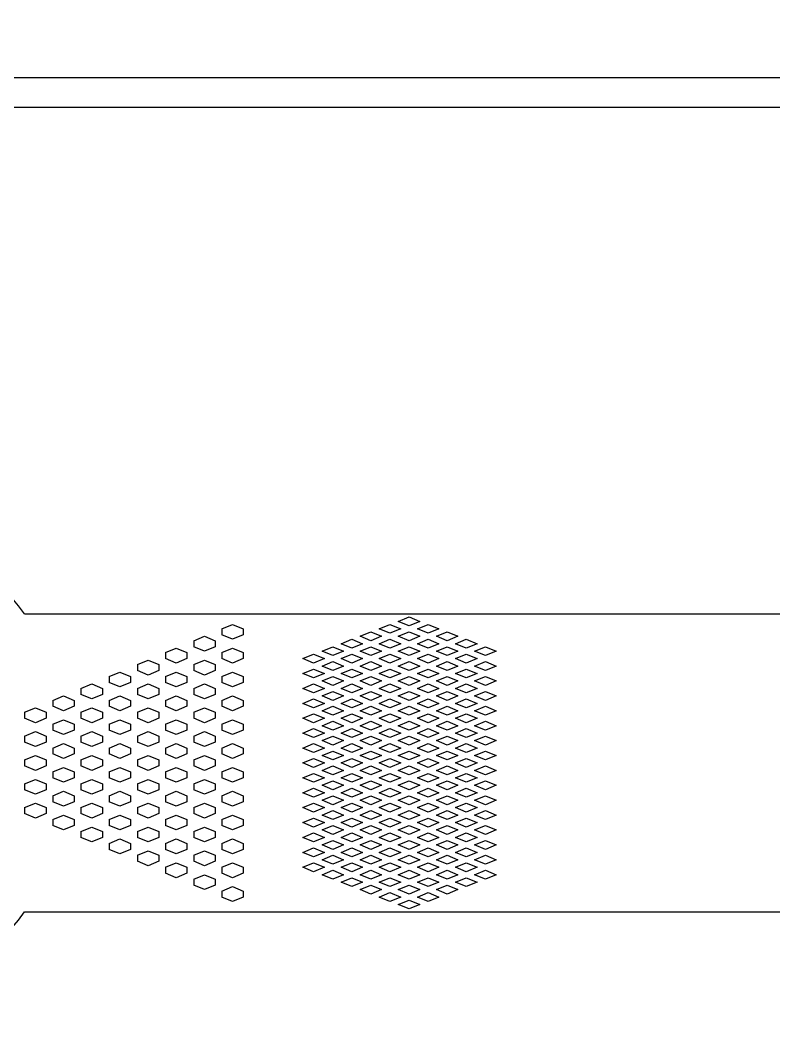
# Model space of a CAD drawing. Header units: inches. Extents: x -271009 to 5700, y -37000 to 38138.
# Drawn here: x -133147 to -130582, y 22660 to 26127 of the extents above; entities that cross this region are included whole.
import ezdxf

# ---------------------------------------------------------------- set-up
doc = ezdxf.new("R2010")
doc.units = ezdxf.units.IN
doc.header["$MEASUREMENT"] = 0

msp = doc.modelspace()

# ---------------------------------------------------------------- linework, layer by layer
for p, q in [((-136215.8, 25933.3), (-113784.2, 25933.3)), ((-133132.8, 24106.2), (-130176.5, 24106.2)), ((-132461.4, 24055.5), (-132424.8, 24070.7)), ((-132424.8, 24070.7), (-132388.3, 24055.5)), ((-131925.5, 24055.5), (-131888.9, 24070.7)), ((-131888.9, 24070.7), (-131852.4, 24055.5)), ((-131860.5, 24080.9), (-131824, 24096.1)), ((-131824, 24065.6), (-131860.5, 24080.9)), ((-131824, 24096.1), (-131787.4, 24080.9)), ((-131787.4, 24080.9), (-131824, 24065.6)), ((-131795.5, 24055.5), (-131759, 24070.7)), ((-131759, 24070.7), (-131722.5, 24055.5)), ((-132461.4, 24055.5), (-132461.4, 24035.2)), ((-132424.8, 24020), (-132461.4, 24035.2)), ((-132388.3, 24035.2), (-132424.8, 24020)), ((-132388.3, 24055.5), (-132388.3, 24035.2)), ((-131990.4, 24030.1), (-131953.9, 24045.3)), ((-131953.9, 24045.3), (-131917.3, 24030.1)), ((-131888.9, 24040.3), (-131925.5, 24055.5)), ((-131852.4, 24055.5), (-131888.9, 24040.3)), ((-131860.5, 24030.1), (-131824, 24045.3)), ((-131824, 24045.3), (-131787.4, 24030.1)), ((-131759, 24040.3), (-131795.5, 24055.5)), ((-131722.5, 24055.5), (-131759, 24040.3)), ((-131730.6, 24030.1), (-131694, 24045.3)), ((-131694, 24045.3), (-131657.5, 24030.1)), ((-132557.3, 24014.9), (-132520.8, 24030.1)), ((-132557.3, 24014.9), (-132557.3, 23994.6)), ((-132520.8, 24030.1), (-132484.2, 24014.9)), ((-132484.2, 24014.9), (-132484.2, 23994.6)), ((-132055.4, 24004.7), (-132018.8, 24020)), ((-132018.8, 23989.5), (-132055.4, 24004.7)), ((-132018.8, 24020), (-131982.3, 24004.7)), ((-131982.3, 24004.7), (-132018.8, 23989.5)), ((-131953.9, 24014.9), (-131990.4, 24030.1)), ((-131917.3, 24030.1), (-131953.9, 24014.9)), ((-131925.5, 24004.7), (-131888.9, 24020)), ((-131888.9, 23989.5), (-131925.5, 24004.7)), ((-131888.9, 24020), (-131852.4, 24004.7)), ((-131852.4, 24004.7), (-131888.9, 23989.5)), ((-131824, 24014.9), (-131860.5, 24030.1)), ((-131787.4, 24030.1), (-131824, 24014.9)), ((-131795.5, 24004.7), (-131759, 24020)), ((-131759, 23989.5), (-131795.5, 24004.7)), ((-131759, 24020), (-131722.5, 24004.7)), ((-131722.5, 24004.7), (-131759, 23989.5)), ((-131694, 24014.9), (-131730.6, 24030.1)), ((-131657.5, 24030.1), (-131694, 24014.9)), ((-131665.6, 24004.7), (-131629.1, 24020)), ((-131629.1, 23989.5), (-131665.6, 24004.7)), ((-131629.1, 24020), (-131592.5, 24004.7)), ((-131592.5, 24004.7), (-131629.1, 23989.5)), ((-132653.2, 23974.3), (-132616.7, 23989.5)), ((-132653.2, 23974.3), (-132653.2, 23954)), ((-132616.7, 23989.5), (-132580.1, 23974.3)), ((-132580.1, 23974.3), (-132580.1, 23954)), ((-132520.8, 23979.4), (-132557.3, 23994.6)), ((-132484.2, 23994.6), (-132520.8, 23979.4)), ((-132461.4, 23974.3), (-132424.8, 23989.5)), ((-132461.4, 23974.3), (-132461.4, 23954)), ((-132424.8, 23989.5), (-132388.3, 23974.3)), ((-132388.3, 23974.3), (-132388.3, 23954)), ((-132185.3, 23954), (-132148.8, 23969.2)), ((-132148.8, 23969.2), (-132112.2, 23954)), ((-132120.3, 23979.4), (-132083.8, 23994.6)), ((-132083.8, 23964.1), (-132120.3, 23979.4)), ((-132083.8, 23994.6), (-132047.3, 23979.4)), ((-132047.3, 23979.4), (-132083.8, 23964.1)), ((-132055.4, 23954), (-132018.8, 23969.2)), ((-132018.8, 23969.2), (-131982.3, 23954)), ((-131990.4, 23979.4), (-131953.9, 23994.6)), ((-131953.9, 23964.1), (-131990.4, 23979.4)), ((-131953.9, 23994.6), (-131917.3, 23979.4)), ((-131917.3, 23979.4), (-131953.9, 23964.1)), ((-131925.5, 23954), (-131888.9, 23969.2)), ((-131888.9, 23969.2), (-131852.4, 23954)), ((-131860.5, 23979.4), (-131824, 23994.6)), ((-131824, 23964.1), (-131860.5, 23979.4)), ((-131824, 23994.6), (-131787.4, 23979.4)), ((-131787.4, 23979.4), (-131824, 23964.1)), ((-131795.5, 23954), (-131759, 23969.2)), ((-131759, 23969.2), (-131722.5, 23954)), ((-131730.6, 23979.4), (-131694, 23994.6)), ((-131694, 23964.1), (-131730.6, 23979.4)), ((-131694, 23994.6), (-131657.5, 23979.4)), ((-131657.5, 23979.4), (-131694, 23964.1)), ((-131665.6, 23954), (-131629.1, 23969.2)), ((-131629.1, 23969.2), (-131592.5, 23954)), ((-131600.7, 23979.4), (-131564.1, 23994.6)), ((-131564.1, 23964.1), (-131600.7, 23979.4)), ((-131564.1, 23994.6), (-131527.6, 23979.4)), ((-131527.6, 23979.4), (-131564.1, 23964.1)), ((-132749.1, 23933.7), (-132712.6, 23948.9)), ((-132749.1, 23933.7), (-132749.1, 23913.4)), ((-132712.6, 23948.9), (-132676.1, 23933.7)), ((-132676.1, 23933.7), (-132676.1, 23913.4)), ((-132616.7, 23938.8), (-132653.2, 23954)), ((-132580.1, 23954), (-132616.7, 23938.8)), ((-132557.3, 23933.7), (-132520.8, 23948.9)), ((-132557.3, 23933.7), (-132557.3, 23913.4)), ((-132520.8, 23948.9), (-132484.2, 23933.7)), ((-132484.2, 23933.7), (-132484.2, 23913.4)), ((-132424.8, 23938.8), (-132461.4, 23954)), ((-132388.3, 23954), (-132424.8, 23938.8)), ((-132148.8, 23938.8), (-132185.3, 23954)), ((-132112.2, 23954), (-132148.8, 23938.8)), ((-132120.3, 23928.6), (-132083.8, 23943.8)), ((-132083.8, 23913.4), (-132120.3, 23928.6)), ((-132083.8, 23943.8), (-132047.3, 23928.6)), ((-132047.3, 23928.6), (-132083.8, 23913.4)), ((-132018.8, 23938.8), (-132055.4, 23954)), ((-131982.3, 23954), (-132018.8, 23938.8)), ((-131990.4, 23928.6), (-131953.9, 23943.8)), ((-131953.9, 23913.4), (-131990.4, 23928.6)), ((-131953.9, 23943.8), (-131917.3, 23928.6)), ((-131917.3, 23928.6), (-131953.9, 23913.4)), ((-131888.9, 23938.8), (-131925.5, 23954)), ((-131852.4, 23954), (-131888.9, 23938.8)), ((-131860.5, 23928.6), (-131824, 23943.8)), ((-131824, 23913.4), (-131860.5, 23928.6)), ((-131824, 23943.8), (-131787.4, 23928.6)), ((-131787.4, 23928.6), (-131824, 23913.4)), ((-131759, 23938.8), (-131795.5, 23954)), ((-131722.5, 23954), (-131759, 23938.8)), ((-131730.6, 23928.6), (-131694, 23943.8)), ((-131694, 23913.4), (-131730.6, 23928.6)), ((-131694, 23943.8), (-131657.5, 23928.6)), ((-131657.5, 23928.6), (-131694, 23913.4)), ((-131629.1, 23938.8), (-131665.6, 23954)), ((-131592.5, 23954), (-131629.1, 23938.8)), ((-131600.7, 23928.6), (-131564.1, 23943.8)), ((-131564.1, 23913.4), (-131600.7, 23928.6)), ((-131564.1, 23943.8), (-131527.6, 23928.6)), ((-131527.6, 23928.6), (-131564.1, 23913.4)), ((-132845.1, 23893.1), (-132808.5, 23908.3)), ((-132845.1, 23893.1), (-132845.1, 23872.8)), ((-132808.5, 23908.3), (-132772, 23893.1)), ((-132772, 23893.1), (-132772, 23872.8)), ((-132712.6, 23898.2), (-132749.1, 23913.4)), ((-132676.1, 23913.4), (-132712.6, 23898.2)), ((-132653.2, 23893.1), (-132616.7, 23908.3)), ((-132653.2, 23893.1), (-132653.2, 23872.8)), ((-132616.7, 23908.3), (-132580.1, 23893.1)), ((-132580.1, 23893.1), (-132580.1, 23872.8)), ((-132520.8, 23898.2), (-132557.3, 23913.4)), ((-132484.2, 23913.4), (-132520.8, 23898.2)), ((-132461.4, 23893.1), (-132424.8, 23908.3)), ((-132461.4, 23893.1), (-132461.4, 23872.8)), ((-132424.8, 23908.3), (-132388.3, 23893.1)), ((-132388.3, 23893.1), (-132388.3, 23872.8)), ((-132185.3, 23903.2), (-132148.8, 23918.5)), ((-132148.8, 23888), (-132185.3, 23903.2)), ((-132148.8, 23918.5), (-132112.2, 23903.2)), ((-132112.2, 23903.2), (-132148.8, 23888)), ((-132120.3, 23877.9), (-132083.8, 23893.1)), ((-132083.8, 23893.1), (-132047.3, 23877.9)), ((-132055.4, 23903.2), (-132018.8, 23918.5)), ((-132018.8, 23888), (-132055.4, 23903.2)), ((-132018.8, 23918.5), (-131982.3, 23903.2)), ((-131982.3, 23903.2), (-132018.8, 23888)), ((-131990.4, 23877.9), (-131953.9, 23893.1)), ((-131953.9, 23893.1), (-131917.3, 23877.9)), ((-131925.5, 23903.2), (-131888.9, 23918.5)), ((-131888.9, 23888), (-131925.5, 23903.2)), ((-131888.9, 23918.5), (-131852.4, 23903.2)), ((-131852.4, 23903.2), (-131888.9, 23888)), ((-131860.5, 23877.9), (-131824, 23893.1)), ((-131824, 23893.1), (-131787.4, 23877.9)), ((-131795.5, 23903.2), (-131759, 23918.5)), ((-131759, 23888), (-131795.5, 23903.2)), ((-131759, 23918.5), (-131722.5, 23903.2)), ((-131722.5, 23903.2), (-131759, 23888)), ((-131730.6, 23877.9), (-131694, 23893.1)), ((-131694, 23893.1), (-131657.5, 23877.9)), ((-131665.6, 23903.2), (-131629.1, 23918.5)), ((-131629.1, 23888), (-131665.6, 23903.2)), ((-131629.1, 23918.5), (-131592.5, 23903.2)), ((-131592.5, 23903.2), (-131629.1, 23888)), ((-131600.7, 23877.9), (-131564.1, 23893.1)), ((-131564.1, 23893.1), (-131527.6, 23877.9)), ((-132941, 23852.5), (-132904.4, 23867.7)), ((-132904.4, 23867.7), (-132867.9, 23852.5)), ((-132808.5, 23857.6), (-132845.1, 23872.8)), ((-132772, 23872.8), (-132808.5, 23857.6)), ((-132749.1, 23852.5), (-132712.6, 23867.7)), ((-132712.6, 23867.7), (-132676.1, 23852.5)), ((-132616.7, 23857.6), (-132653.2, 23872.8)), ((-132580.1, 23872.8), (-132616.7, 23857.6)), ((-132557.3, 23852.5), (-132520.8, 23867.7)), ((-132520.8, 23867.7), (-132484.2, 23852.5)), ((-132424.8, 23857.6), (-132461.4, 23872.8)), ((-132388.3, 23872.8), (-132424.8, 23857.6)), ((-132185.3, 23852.5), (-132148.8, 23867.7)), ((-132148.8, 23867.7), (-132112.2, 23852.5)), ((-132083.8, 23862.6), (-132120.3, 23877.9)), ((-132047.3, 23877.9), (-132083.8, 23862.6)), ((-132055.4, 23852.5), (-132018.8, 23867.7)), ((-132018.8, 23867.7), (-131982.3, 23852.5)), ((-131953.9, 23862.6), (-131990.4, 23877.9)), ((-131917.3, 23877.9), (-131953.9, 23862.6)), ((-131925.5, 23852.5), (-131888.9, 23867.7)), ((-131888.9, 23867.7), (-131852.4, 23852.5)), ((-131824, 23862.6), (-131860.5, 23877.9)), ((-131787.4, 23877.9), (-131824, 23862.6)), ((-131795.5, 23852.5), (-131759, 23867.7)), ((-131759, 23867.7), (-131722.5, 23852.5)), ((-131694, 23862.6), (-131730.6, 23877.9)), ((-131657.5, 23877.9), (-131694, 23862.6)), ((-131665.6, 23852.5), (-131629.1, 23867.7)), ((-131629.1, 23867.7), (-131592.5, 23852.5)), ((-131564.1, 23862.6), (-131600.7, 23877.9)), ((-131527.6, 23877.9), (-131564.1, 23862.6)), ((-133036.9, 23811.9), (-133000.3, 23827.1)), ((-133000.3, 23827.1), (-132963.8, 23811.9)), ((-132941, 23852.5), (-132941, 23832.2)), ((-132904.4, 23817), (-132941, 23832.2)), ((-132867.9, 23832.2), (-132904.4, 23817)), ((-132867.9, 23852.5), (-132867.9, 23832.2)), ((-132845.1, 23811.9), (-132808.5, 23827.1)), ((-132808.5, 23827.1), (-132772, 23811.9)), ((-132749.1, 23852.5), (-132749.1, 23832.2)), ((-132712.6, 23817), (-132749.1, 23832.2)), ((-132676.1, 23832.2), (-132712.6, 23817)), ((-132676.1, 23852.5), (-132676.1, 23832.2)), ((-132653.2, 23811.9), (-132616.7, 23827.1)), ((-132616.7, 23827.1), (-132580.1, 23811.9)), ((-132557.3, 23852.5), (-132557.3, 23832.2)), ((-132520.8, 23817), (-132557.3, 23832.2)), ((-132484.2, 23832.2), (-132520.8, 23817)), ((-132484.2, 23852.5), (-132484.2, 23832.2)), ((-132461.4, 23811.9), (-132424.8, 23827.1)), ((-132424.8, 23827.1), (-132388.3, 23811.9)), ((-132148.8, 23837.3), (-132185.3, 23852.5)), ((-132112.2, 23852.5), (-132148.8, 23837.3)), ((-132120.3, 23827.1), (-132083.8, 23842.3)), ((-132083.8, 23811.9), (-132120.3, 23827.1)), ((-132083.8, 23842.3), (-132047.3, 23827.1)), ((-132047.3, 23827.1), (-132083.8, 23811.9)), ((-132018.8, 23837.3), (-132055.4, 23852.5)), ((-131982.3, 23852.5), (-132018.8, 23837.3)), ((-131990.4, 23827.1), (-131953.9, 23842.3)), ((-131953.9, 23811.9), (-131990.4, 23827.1)), ((-131953.9, 23842.3), (-131917.3, 23827.1)), ((-131917.3, 23827.1), (-131953.9, 23811.9)), ((-131888.9, 23837.3), (-131925.5, 23852.5)), ((-131852.4, 23852.5), (-131888.9, 23837.3)), ((-131860.5, 23827.1), (-131824, 23842.3)), ((-131824, 23811.9), (-131860.5, 23827.1)), ((-131824, 23842.3), (-131787.4, 23827.1)), ((-131787.4, 23827.1), (-131824, 23811.9)), ((-131759, 23837.3), (-131795.5, 23852.5)), ((-131722.5, 23852.5), (-131759, 23837.3)), ((-131730.6, 23827.1), (-131694, 23842.3)), ((-131694, 23811.9), (-131730.6, 23827.1)), ((-131694, 23842.3), (-131657.5, 23827.1)), ((-131657.5, 23827.1), (-131694, 23811.9)), ((-131629.1, 23837.3), (-131665.6, 23852.5)), ((-131592.5, 23852.5), (-131629.1, 23837.3)), ((-131600.7, 23827.1), (-131564.1, 23842.3)), ((-131564.1, 23811.9), (-131600.7, 23827.1)), ((-131564.1, 23842.3), (-131527.6, 23827.1)), ((-131527.6, 23827.1), (-131564.1, 23811.9)), ((-133036.9, 23811.9), (-133036.9, 23791.6)), ((-133000.3, 23776.4), (-133036.9, 23791.6)), ((-132963.8, 23791.6), (-133000.3, 23776.4)), ((-132963.8, 23811.9), (-132963.8, 23791.6)), ((-132845.1, 23811.9), (-132845.1, 23791.6)), ((-132808.5, 23776.4), (-132845.1, 23791.6)), ((-132772, 23791.6), (-132808.5, 23776.4)), ((-132772, 23811.9), (-132772, 23791.6)), ((-132653.2, 23811.9), (-132653.2, 23791.6)), ((-132616.7, 23776.4), (-132653.2, 23791.6)), ((-132580.1, 23791.6), (-132616.7, 23776.4)), ((-132580.1, 23811.9), (-132580.1, 23791.6)), ((-132461.4, 23811.9), (-132461.4, 23791.6)), ((-132424.8, 23776.4), (-132461.4, 23791.6)), ((-132388.3, 23791.6), (-132424.8, 23776.4)), ((-132388.3, 23811.9), (-132388.3, 23791.6)), ((-132185.3, 23801.7), (-132148.8, 23817)), ((-132148.8, 23786.5), (-132185.3, 23801.7)), ((-132148.8, 23817), (-132112.2, 23801.7)), ((-132112.2, 23801.7), (-132148.8, 23786.5)), ((-132120.3, 23776.4), (-132083.8, 23791.6)), ((-132083.8, 23791.6), (-132047.3, 23776.4)), ((-132055.4, 23801.7), (-132018.8, 23817)), ((-132018.8, 23786.5), (-132055.4, 23801.7)), ((-132018.8, 23817), (-131982.3, 23801.7)), ((-131982.3, 23801.7), (-132018.8, 23786.5)), ((-131990.4, 23776.4), (-131953.9, 23791.6)), ((-131953.9, 23791.6), (-131917.3, 23776.4)), ((-131925.5, 23801.7), (-131888.9, 23817)), ((-131888.9, 23786.5), (-131925.5, 23801.7)), ((-131888.9, 23817), (-131852.4, 23801.7)), ((-131852.4, 23801.7), (-131888.9, 23786.5)), ((-131860.5, 23776.4), (-131824, 23791.6)), ((-131824, 23791.6), (-131787.4, 23776.4)), ((-131795.5, 23801.7), (-131759, 23817)), ((-131759, 23786.5), (-131795.5, 23801.7)), ((-131759, 23817), (-131722.5, 23801.7)), ((-131722.5, 23801.7), (-131759, 23786.5)), ((-131730.6, 23776.4), (-131694, 23791.6)), ((-131694, 23791.6), (-131657.5, 23776.4)), ((-131665.6, 23801.7), (-131629.1, 23817)), ((-131629.1, 23786.5), (-131665.6, 23801.7)), ((-131629.1, 23817), (-131592.5, 23801.7)), ((-131592.5, 23801.7), (-131629.1, 23786.5)), ((-131600.7, 23776.4), (-131564.1, 23791.6)), ((-131564.1, 23791.6), (-131527.6, 23776.4)), ((-133132.8, 23771.3), (-133096.3, 23786.5)), ((-133132.8, 23771.3), (-133132.8, 23751)), ((-133096.3, 23786.5), (-133059.7, 23771.3)), ((-133059.7, 23771.3), (-133059.7, 23751)), ((-132941, 23771.3), (-132904.4, 23786.5)), ((-132941, 23771.3), (-132941, 23751)), ((-132904.4, 23786.5), (-132867.9, 23771.3)), ((-132867.9, 23771.3), (-132867.9, 23751)), ((-132749.1, 23771.3), (-132712.6, 23786.5)), ((-132749.1, 23771.3), (-132749.1, 23751)), ((-132712.6, 23786.5), (-132676.1, 23771.3)), ((-132676.1, 23771.3), (-132676.1, 23751)), ((-132557.3, 23771.3), (-132520.8, 23786.5)), ((-132557.3, 23771.3), (-132557.3, 23751)), ((-132520.8, 23786.5), (-132484.2, 23771.3)), ((-132484.2, 23771.3), (-132484.2, 23751)), ((-132185.3, 23751), (-132148.8, 23766.2)), ((-132148.8, 23766.2), (-132112.2, 23751)), ((-132083.8, 23761.1), (-132120.3, 23776.4)), ((-132047.3, 23776.4), (-132083.8, 23761.1)), ((-132055.4, 23751), (-132018.8, 23766.2)), ((-132018.8, 23766.2), (-131982.3, 23751)), ((-131953.9, 23761.1), (-131990.4, 23776.4)), ((-131917.3, 23776.4), (-131953.9, 23761.1)), ((-131925.5, 23751), (-131888.9, 23766.2)), ((-131888.9, 23766.2), (-131852.4, 23751)), ((-131824, 23761.1), (-131860.5, 23776.4)), ((-131787.4, 23776.4), (-131824, 23761.1)), ((-131795.5, 23751), (-131759, 23766.2)), ((-131759, 23766.2), (-131722.5, 23751)), ((-131694, 23761.1), (-131730.6, 23776.4)), ((-131657.5, 23776.4), (-131694, 23761.1)), ((-131665.6, 23751), (-131629.1, 23766.2)), ((-131629.1, 23766.2), (-131592.5, 23751)), ((-131564.1, 23761.1), (-131600.7, 23776.4)), ((-131527.6, 23776.4), (-131564.1, 23761.1)), ((-133096.3, 23735.8), (-133132.8, 23751)), ((-133059.7, 23751), (-133096.3, 23735.8)), ((-133036.9, 23730.7), (-133000.3, 23745.9)), ((-133036.9, 23730.7), (-133036.9, 23710.4)), ((-133000.3, 23745.9), (-132963.8, 23730.7)), ((-132963.8, 23730.7), (-132963.8, 23710.4)), ((-132904.4, 23735.8), (-132941, 23751)), ((-132867.9, 23751), (-132904.4, 23735.8)), ((-132845.1, 23730.7), (-132808.5, 23745.9)), ((-132845.1, 23730.7), (-132845.1, 23710.4)), ((-132808.5, 23745.9), (-132772, 23730.7)), ((-132772, 23730.7), (-132772, 23710.4)), ((-132712.6, 23735.8), (-132749.1, 23751)), ((-132676.1, 23751), (-132712.6, 23735.8)), ((-132653.2, 23730.7), (-132616.7, 23745.9)), ((-132653.2, 23730.7), (-132653.2, 23710.4)), ((-132616.7, 23745.9), (-132580.1, 23730.7)), ((-132580.1, 23730.7), (-132580.1, 23710.4)), ((-132520.8, 23735.8), (-132557.3, 23751)), ((-132484.2, 23751), (-132520.8, 23735.8)), ((-132461.4, 23730.7), (-132424.8, 23745.9)), ((-132461.4, 23730.7), (-132461.4, 23710.4)), ((-132424.8, 23745.9), (-132388.3, 23730.7)), ((-132388.3, 23730.7), (-132388.3, 23710.4)), ((-132148.8, 23735.8), (-132185.3, 23751)), ((-132112.2, 23751), (-132148.8, 23735.8)), ((-132120.3, 23725.6), (-132083.8, 23740.8)), ((-132083.8, 23710.4), (-132120.3, 23725.6)), ((-132083.8, 23740.8), (-132047.3, 23725.6)), ((-132047.3, 23725.6), (-132083.8, 23710.4)), ((-132018.8, 23735.8), (-132055.4, 23751)), ((-131982.3, 23751), (-132018.8, 23735.8)), ((-131990.4, 23725.6), (-131953.9, 23740.8)), ((-131953.9, 23710.4), (-131990.4, 23725.6)), ((-131953.9, 23740.8), (-131917.3, 23725.6)), ((-131917.3, 23725.6), (-131953.9, 23710.4)), ((-131888.9, 23735.8), (-131925.5, 23751)), ((-131852.4, 23751), (-131888.9, 23735.8)), ((-131860.5, 23725.6), (-131824, 23740.8)), ((-131824, 23710.4), (-131860.5, 23725.6)), ((-131824, 23740.8), (-131787.4, 23725.6)), ((-131787.4, 23725.6), (-131824, 23710.4)), ((-131759, 23735.8), (-131795.5, 23751)), ((-131722.5, 23751), (-131759, 23735.8)), ((-131730.6, 23725.6), (-131694, 23740.8)), ((-131694, 23710.4), (-131730.6, 23725.6)), ((-131694, 23740.8), (-131657.5, 23725.6)), ((-131657.5, 23725.6), (-131694, 23710.4)), ((-131629.1, 23735.8), (-131665.6, 23751)), ((-131592.5, 23751), (-131629.1, 23735.8)), ((-131600.7, 23725.6), (-131564.1, 23740.8)), ((-131564.1, 23710.4), (-131600.7, 23725.6)), ((-131564.1, 23740.8), (-131527.6, 23725.6)), ((-131527.6, 23725.6), (-131564.1, 23710.4)), ((-133132.8, 23690.1), (-133096.3, 23705.3)), ((-133132.8, 23690.1), (-133132.8, 23669.8)), ((-133096.3, 23705.3), (-133059.7, 23690.1)), ((-133059.7, 23690.1), (-133059.7, 23669.8)), ((-133000.3, 23695.2), (-133036.9, 23710.4)), ((-132963.8, 23710.4), (-133000.3, 23695.2)), ((-132941, 23690.1), (-132904.4, 23705.3)), ((-132941, 23690.1), (-132941, 23669.8)), ((-132904.4, 23705.3), (-132867.9, 23690.1)), ((-132867.9, 23690.1), (-132867.9, 23669.8)), ((-132808.5, 23695.2), (-132845.1, 23710.4)), ((-132772, 23710.4), (-132808.5, 23695.2)), ((-132749.1, 23690.1), (-132712.6, 23705.3)), ((-132749.1, 23690.1), (-132749.1, 23669.8)), ((-132712.6, 23705.3), (-132676.1, 23690.1)), ((-132676.1, 23690.1), (-132676.1, 23669.8)), ((-132616.7, 23695.2), (-132653.2, 23710.4)), ((-132580.1, 23710.4), (-132616.7, 23695.2)), ((-132557.3, 23690.1), (-132520.8, 23705.3)), ((-132557.3, 23690.1), (-132557.3, 23669.8)), ((-132520.8, 23705.3), (-132484.2, 23690.1)), ((-132484.2, 23690.1), (-132484.2, 23669.8)), ((-132424.8, 23695.2), (-132461.4, 23710.4)), ((-132388.3, 23710.4), (-132424.8, 23695.2)), ((-132185.3, 23700.2), (-132148.8, 23715.5)), ((-132148.8, 23685), (-132185.3, 23700.2)), ((-132148.8, 23715.5), (-132112.2, 23700.2)), ((-132112.2, 23700.2), (-132148.8, 23685)), ((-132120.3, 23674.9), (-132083.8, 23690.1)), ((-132083.8, 23690.1), (-132047.3, 23674.9)), ((-132055.4, 23700.2), (-132018.8, 23715.5)), ((-132018.8, 23685), (-132055.4, 23700.2)), ((-132018.8, 23715.5), (-131982.3, 23700.2)), ((-131982.3, 23700.2), (-132018.8, 23685)), ((-131990.4, 23674.9), (-131953.9, 23690.1)), ((-131953.9, 23690.1), (-131917.3, 23674.9)), ((-131925.5, 23700.2), (-131888.9, 23715.5)), ((-131888.9, 23685), (-131925.5, 23700.2)), ((-131888.9, 23715.5), (-131852.4, 23700.2)), ((-131852.4, 23700.2), (-131888.9, 23685)), ((-131860.5, 23674.9), (-131824, 23690.1)), ((-131824, 23690.1), (-131787.4, 23674.9)), ((-131795.5, 23700.2), (-131759, 23715.5)), ((-131759, 23685), (-131795.5, 23700.2)), ((-131759, 23715.5), (-131722.5, 23700.2)), ((-131722.5, 23700.2), (-131759, 23685)), ((-131730.6, 23674.9), (-131694, 23690.1)), ((-131694, 23690.1), (-131657.5, 23674.9)), ((-131665.6, 23700.2), (-131629.1, 23715.5)), ((-131629.1, 23685), (-131665.6, 23700.2)), ((-131629.1, 23715.5), (-131592.5, 23700.2)), ((-131592.5, 23700.2), (-131629.1, 23685)), ((-131600.7, 23674.9), (-131564.1, 23690.1)), ((-131564.1, 23690.1), (-131527.6, 23674.9)), ((-133096.3, 23654.6), (-133132.8, 23669.8)), ((-133059.7, 23669.8), (-133096.3, 23654.6)), ((-133036.9, 23649.5), (-133000.3, 23664.7)), ((-133036.9, 23649.5), (-133036.9, 23629.2)), ((-133000.3, 23664.7), (-132963.8, 23649.5)), ((-132963.8, 23649.5), (-132963.8, 23629.2)), ((-132904.4, 23654.6), (-132941, 23669.8)), ((-132867.9, 23669.8), (-132904.4, 23654.6)), ((-132845.1, 23649.5), (-132808.5, 23664.7)), ((-132845.1, 23649.5), (-132845.1, 23629.2)), ((-132808.5, 23664.7), (-132772, 23649.5)), ((-132772, 23649.5), (-132772, 23629.2)), ((-132712.6, 23654.6), (-132749.1, 23669.8)), ((-132676.1, 23669.8), (-132712.6, 23654.6)), ((-132653.2, 23649.5), (-132616.7, 23664.7)), ((-132653.2, 23649.5), (-132653.2, 23629.2)), ((-132616.7, 23664.7), (-132580.1, 23649.5)), ((-132580.1, 23649.5), (-132580.1, 23629.2)), ((-132520.8, 23654.6), (-132557.3, 23669.8)), ((-132484.2, 23669.8), (-132520.8, 23654.6)), ((-132461.4, 23649.5), (-132424.8, 23664.7)), ((-132461.4, 23649.5), (-132461.4, 23629.2)), ((-132424.8, 23664.7), (-132388.3, 23649.5)), ((-132388.3, 23649.5), (-132388.3, 23629.2)), ((-132185.3, 23649.5), (-132148.8, 23664.7)), ((-132148.8, 23634.3), (-132185.3, 23649.5)), ((-132148.8, 23664.7), (-132112.2, 23649.5)), ((-132112.2, 23649.5), (-132148.8, 23634.3)), ((-132083.8, 23659.6), (-132120.3, 23674.9)), ((-132047.3, 23674.9), (-132083.8, 23659.6)), ((-132055.4, 23649.5), (-132018.8, 23664.7)), ((-132018.8, 23634.3), (-132055.4, 23649.5)), ((-132018.8, 23664.7), (-131982.3, 23649.5)), ((-131982.3, 23649.5), (-132018.8, 23634.3)), ((-131953.9, 23659.6), (-131990.4, 23674.9)), ((-131917.3, 23674.9), (-131953.9, 23659.6)), ((-131925.5, 23649.5), (-131888.9, 23664.7)), ((-131888.9, 23634.3), (-131925.5, 23649.5)), ((-131888.9, 23664.7), (-131852.4, 23649.5)), ((-131852.4, 23649.5), (-131888.9, 23634.3)), ((-131824, 23659.6), (-131860.5, 23674.9)), ((-131787.4, 23674.9), (-131824, 23659.6)), ((-131795.5, 23649.5), (-131759, 23664.7)), ((-131759, 23634.3), (-131795.5, 23649.5)), ((-131759, 23664.7), (-131722.5, 23649.5)), ((-131722.5, 23649.5), (-131759, 23634.3)), ((-131694, 23659.6), (-131730.6, 23674.9)), ((-131657.5, 23674.9), (-131694, 23659.6)), ((-131665.6, 23649.5), (-131629.1, 23664.7)), ((-131629.1, 23634.3), (-131665.6, 23649.5)), ((-131629.1, 23664.7), (-131592.5, 23649.5)), ((-131592.5, 23649.5), (-131629.1, 23634.3)), ((-131564.1, 23659.6), (-131600.7, 23674.9)), ((-131527.6, 23674.9), (-131564.1, 23659.6)), ((-133132.8, 23608.9), (-133096.3, 23624.1)), ((-133096.3, 23624.1), (-133059.7, 23608.9)), ((-133000.3, 23614), (-133036.9, 23629.2)), ((-132963.8, 23629.2), (-133000.3, 23614)), ((-132941, 23608.9), (-132904.4, 23624.1)), ((-132904.4, 23624.1), (-132867.9, 23608.9)), ((-132808.5, 23614), (-132845.1, 23629.2)), ((-132772, 23629.2), (-132808.5, 23614)), ((-132749.1, 23608.9), (-132712.6, 23624.1)), ((-132712.6, 23624.1), (-132676.1, 23608.9)), ((-132616.7, 23614), (-132653.2, 23629.2)), ((-132580.1, 23629.2), (-132616.7, 23614)), ((-132557.3, 23608.9), (-132520.8, 23624.1)), ((-132520.8, 23624.1), (-132484.2, 23608.9)), ((-132424.8, 23614), (-132461.4, 23629.2)), ((-132388.3, 23629.2), (-132424.8, 23614)), ((-132120.3, 23624.1), (-132083.8, 23639.3)), ((-132083.8, 23608.9), (-132120.3, 23624.1)), ((-132083.8, 23639.3), (-132047.3, 23624.1)), ((-132047.3, 23624.1), (-132083.8, 23608.9)), ((-131990.4, 23624.1), (-131953.9, 23639.3)), ((-131953.9, 23608.9), (-131990.4, 23624.1)), ((-131953.9, 23639.3), (-131917.3, 23624.1)), ((-131917.3, 23624.1), (-131953.9, 23608.9)), ((-131860.5, 23624.1), (-131824, 23639.3)), ((-131824, 23608.9), (-131860.5, 23624.1)), ((-131824, 23639.3), (-131787.4, 23624.1)), ((-131787.4, 23624.1), (-131824, 23608.9)), ((-131730.6, 23624.1), (-131694, 23639.3)), ((-131694, 23608.9), (-131730.6, 23624.1)), ((-131694, 23639.3), (-131657.5, 23624.1)), ((-131657.5, 23624.1), (-131694, 23608.9)), ((-131600.7, 23624.1), (-131564.1, 23639.3)), ((-131564.1, 23608.9), (-131600.7, 23624.1)), ((-131564.1, 23639.3), (-131527.6, 23624.1)), ((-131527.6, 23624.1), (-131564.1, 23608.9)), ((-133132.8, 23608.9), (-133132.8, 23588.6)), ((-133096.3, 23573.4), (-133132.8, 23588.6)), ((-133059.7, 23588.6), (-133096.3, 23573.4)), ((-133059.7, 23608.9), (-133059.7, 23588.6)), ((-133036.9, 23568.3), (-133000.3, 23583.5)), ((-133000.3, 23583.5), (-132963.8, 23568.3)), ((-132941, 23608.9), (-132941, 23588.6)), ((-132904.4, 23573.4), (-132941, 23588.6)), ((-132867.9, 23588.6), (-132904.4, 23573.4)), ((-132867.9, 23608.9), (-132867.9, 23588.6)), ((-132845.1, 23568.3), (-132808.5, 23583.5)), ((-132808.5, 23583.5), (-132772, 23568.3)), ((-132749.1, 23608.9), (-132749.1, 23588.6)), ((-132712.6, 23573.4), (-132749.1, 23588.6)), ((-132676.1, 23588.6), (-132712.6, 23573.4)), ((-132676.1, 23608.9), (-132676.1, 23588.6)), ((-132653.2, 23568.3), (-132616.7, 23583.5)), ((-132616.7, 23583.5), (-132580.1, 23568.3)), ((-132557.3, 23608.9), (-132557.3, 23588.6)), ((-132520.8, 23573.4), (-132557.3, 23588.6)), ((-132484.2, 23588.6), (-132520.8, 23573.4)), ((-132484.2, 23608.9), (-132484.2, 23588.6)), ((-132461.4, 23568.3), (-132424.8, 23583.5)), ((-132424.8, 23583.5), (-132388.3, 23568.3)), ((-132185.3, 23598.7), (-132148.8, 23614)), ((-132148.8, 23583.5), (-132185.3, 23598.7)), ((-132148.8, 23614), (-132112.2, 23598.7)), ((-132112.2, 23598.7), (-132148.8, 23583.5)), ((-132120.3, 23573.4), (-132083.8, 23588.6)), ((-132083.8, 23588.6), (-132047.3, 23573.4)), ((-132055.4, 23598.7), (-132018.8, 23614)), ((-132018.8, 23583.5), (-132055.4, 23598.7)), ((-132018.8, 23614), (-131982.3, 23598.7)), ((-131982.3, 23598.7), (-132018.8, 23583.5)), ((-131990.4, 23573.4), (-131953.9, 23588.6)), ((-131953.9, 23588.6), (-131917.3, 23573.4)), ((-131925.5, 23598.7), (-131888.9, 23614)), ((-131888.9, 23583.5), (-131925.5, 23598.7)), ((-131888.9, 23614), (-131852.4, 23598.7)), ((-131852.4, 23598.7), (-131888.9, 23583.5)), ((-131860.5, 23573.4), (-131824, 23588.6)), ((-131824, 23588.6), (-131787.4, 23573.4)), ((-131795.5, 23598.7), (-131759, 23614)), ((-131759, 23583.5), (-131795.5, 23598.7)), ((-131759, 23614), (-131722.5, 23598.7)), ((-131722.5, 23598.7), (-131759, 23583.5)), ((-131730.6, 23573.4), (-131694, 23588.6)), ((-131694, 23588.6), (-131657.5, 23573.4)), ((-131665.6, 23598.7), (-131629.1, 23614)), ((-131629.1, 23583.5), (-131665.6, 23598.7)), ((-131629.1, 23614), (-131592.5, 23598.7)), ((-131592.5, 23598.7), (-131629.1, 23583.5)), ((-131600.7, 23573.4), (-131564.1, 23588.6)), ((-131564.1, 23588.6), (-131527.6, 23573.4)), ((-133036.9, 23568.3), (-133036.9, 23548)), ((-133000.3, 23532.8), (-133036.9, 23548)), ((-132963.8, 23548), (-133000.3, 23532.8)), ((-132963.8, 23568.3), (-132963.8, 23548)), ((-132845.1, 23568.3), (-132845.1, 23548)), ((-132808.5, 23532.8), (-132845.1, 23548)), ((-132772, 23548), (-132808.5, 23532.8)), ((-132772, 23568.3), (-132772, 23548)), ((-132653.2, 23568.3), (-132653.2, 23548)), ((-132616.7, 23532.8), (-132653.2, 23548)), ((-132580.1, 23548), (-132616.7, 23532.8)), ((-132580.1, 23568.3), (-132580.1, 23548)), ((-132461.4, 23568.3), (-132461.4, 23548)), ((-132424.8, 23532.8), (-132461.4, 23548)), ((-132388.3, 23548), (-132424.8, 23532.8)), ((-132388.3, 23568.3), (-132388.3, 23548)), ((-132185.3, 23548), (-132148.8, 23563.2)), ((-132148.8, 23532.8), (-132185.3, 23548)), ((-132148.8, 23563.2), (-132112.2, 23548)), ((-132112.2, 23548), (-132148.8, 23532.8)), ((-132083.8, 23558.1), (-132120.3, 23573.4)), ((-132047.3, 23573.4), (-132083.8, 23558.1)), ((-132055.4, 23548), (-132018.8, 23563.2)), ((-132018.8, 23532.8), (-132055.4, 23548)), ((-132018.8, 23563.2), (-131982.3, 23548)), ((-131982.3, 23548), (-132018.8, 23532.8)), ((-131953.9, 23558.1), (-131990.4, 23573.4)), ((-131917.3, 23573.4), (-131953.9, 23558.1)), ((-131925.5, 23548), (-131888.9, 23563.2)), ((-131888.9, 23532.8), (-131925.5, 23548)), ((-131888.9, 23563.2), (-131852.4, 23548)), ((-131852.4, 23548), (-131888.9, 23532.8)), ((-131824, 23558.1), (-131860.5, 23573.4)), ((-131787.4, 23573.4), (-131824, 23558.1)), ((-131795.5, 23548), (-131759, 23563.2)), ((-131759, 23532.8), (-131795.5, 23548)), ((-131759, 23563.2), (-131722.5, 23548)), ((-131722.5, 23548), (-131759, 23532.8)), ((-131694, 23558.1), (-131730.6, 23573.4)), ((-131657.5, 23573.4), (-131694, 23558.1)), ((-131665.6, 23548), (-131629.1, 23563.2)), ((-131629.1, 23532.8), (-131665.6, 23548)), ((-131629.1, 23563.2), (-131592.5, 23548)), ((-131592.5, 23548), (-131629.1, 23532.8)), ((-131564.1, 23558.1), (-131600.7, 23573.4)), ((-131527.6, 23573.4), (-131564.1, 23558.1)), ((-133132.8, 23527.7), (-133096.3, 23542.9)), ((-133132.8, 23527.7), (-133132.8, 23507.4)), ((-133096.3, 23542.9), (-133059.7, 23527.7)), ((-133059.7, 23527.7), (-133059.7, 23507.4)), ((-132941, 23527.7), (-132904.4, 23542.9)), ((-132941, 23527.7), (-132941, 23507.4)), ((-132904.4, 23542.9), (-132867.9, 23527.7)), ((-132867.9, 23527.7), (-132867.9, 23507.4)), ((-132749.1, 23527.7), (-132712.6, 23542.9)), ((-132749.1, 23527.7), (-132749.1, 23507.4)), ((-132712.6, 23542.9), (-132676.1, 23527.7)), ((-132676.1, 23527.7), (-132676.1, 23507.4)), ((-132557.3, 23527.7), (-132520.8, 23542.9)), ((-132557.3, 23527.7), (-132557.3, 23507.4)), ((-132520.8, 23542.9), (-132484.2, 23527.7)), ((-132484.2, 23527.7), (-132484.2, 23507.4)), ((-132185.3, 23497.2), (-132148.8, 23512.5)), ((-132148.8, 23512.5), (-132112.2, 23497.2)), ((-132120.3, 23522.6), (-132083.8, 23537.8)), ((-132083.8, 23507.4), (-132120.3, 23522.6)), ((-132083.8, 23537.8), (-132047.3, 23522.6)), ((-132047.3, 23522.6), (-132083.8, 23507.4)), ((-132055.4, 23497.2), (-132018.8, 23512.5)), ((-132018.8, 23512.5), (-131982.3, 23497.2)), ((-131990.4, 23522.6), (-131953.9, 23537.8)), ((-131953.9, 23507.4), (-131990.4, 23522.6)), ((-131953.9, 23537.8), (-131917.3, 23522.6)), ((-131917.3, 23522.6), (-131953.9, 23507.4)), ((-131925.5, 23497.2), (-131888.9, 23512.5)), ((-131888.9, 23512.5), (-131852.4, 23497.2)), ((-131860.5, 23522.6), (-131824, 23537.8)), ((-131824, 23507.4), (-131860.5, 23522.6)), ((-131824, 23537.8), (-131787.4, 23522.6)), ((-131787.4, 23522.6), (-131824, 23507.4)), ((-131795.5, 23497.2), (-131759, 23512.5)), ((-131759, 23512.5), (-131722.5, 23497.2)), ((-131730.6, 23522.6), (-131694, 23537.8)), ((-131694, 23507.4), (-131730.6, 23522.6)), ((-131694, 23537.8), (-131657.5, 23522.6)), ((-131657.5, 23522.6), (-131694, 23507.4)), ((-131665.6, 23497.2), (-131629.1, 23512.5)), ((-131629.1, 23512.5), (-131592.5, 23497.2)), ((-131600.7, 23522.6), (-131564.1, 23537.8)), ((-131564.1, 23507.4), (-131600.7, 23522.6)), ((-131564.1, 23537.8), (-131527.6, 23522.6)), ((-131527.6, 23522.6), (-131564.1, 23507.4)), ((-133096.3, 23492.2), (-133132.8, 23507.4)), ((-133059.7, 23507.4), (-133096.3, 23492.2)), ((-133036.9, 23487.1), (-133000.3, 23502.3)), ((-133036.9, 23487.1), (-133036.9, 23466.8)), ((-133000.3, 23502.3), (-132963.8, 23487.1)), ((-132963.8, 23487.1), (-132963.8, 23466.8)), ((-132904.4, 23492.2), (-132941, 23507.4)), ((-132867.9, 23507.4), (-132904.4, 23492.2)), ((-132845.1, 23487.1), (-132808.5, 23502.3)), ((-132845.1, 23487.1), (-132845.1, 23466.8)), ((-132808.5, 23502.3), (-132772, 23487.1)), ((-132772, 23487.1), (-132772, 23466.8)), ((-132712.6, 23492.2), (-132749.1, 23507.4)), ((-132676.1, 23507.4), (-132712.6, 23492.2)), ((-132653.2, 23487.1), (-132616.7, 23502.3)), ((-132653.2, 23487.1), (-132653.2, 23466.8)), ((-132616.7, 23502.3), (-132580.1, 23487.1)), ((-132580.1, 23487.1), (-132580.1, 23466.8)), ((-132520.8, 23492.2), (-132557.3, 23507.4)), ((-132484.2, 23507.4), (-132520.8, 23492.2)), ((-132461.4, 23487.1), (-132424.8, 23502.3)), ((-132461.4, 23487.1), (-132461.4, 23466.8)), ((-132424.8, 23502.3), (-132388.3, 23487.1)), ((-132388.3, 23487.1), (-132388.3, 23466.8)), ((-132148.8, 23482), (-132185.3, 23497.2)), ((-132112.2, 23497.2), (-132148.8, 23482)), ((-132120.3, 23471.9), (-132083.8, 23487.1)), ((-132083.8, 23487.1), (-132047.3, 23471.9)), ((-132018.8, 23482), (-132055.4, 23497.2)), ((-131982.3, 23497.2), (-132018.8, 23482)), ((-131990.4, 23471.9), (-131953.9, 23487.1)), ((-131953.9, 23487.1), (-131917.3, 23471.9)), ((-131888.9, 23482), (-131925.5, 23497.2)), ((-131852.4, 23497.2), (-131888.9, 23482)), ((-131860.5, 23471.9), (-131824, 23487.1)), ((-131824, 23487.1), (-131787.4, 23471.9)), ((-131759, 23482), (-131795.5, 23497.2)), ((-131722.5, 23497.2), (-131759, 23482)), ((-131730.6, 23471.9), (-131694, 23487.1)), ((-131694, 23487.1), (-131657.5, 23471.9)), ((-131629.1, 23482), (-131665.6, 23497.2)), ((-131592.5, 23497.2), (-131629.1, 23482)), ((-131600.7, 23471.9), (-131564.1, 23487.1)), ((-131564.1, 23487.1), (-131527.6, 23471.9)), ((-133132.8, 23446.5), (-133096.3, 23461.7)), ((-133132.8, 23446.5), (-133132.8, 23426.2)), ((-133096.3, 23461.7), (-133059.7, 23446.5)), ((-133059.7, 23446.5), (-133059.7, 23426.2)), ((-133000.3, 23451.6), (-133036.9, 23466.8)), ((-132963.8, 23466.8), (-133000.3, 23451.6)), ((-132941, 23446.5), (-132904.4, 23461.7)), ((-132941, 23446.5), (-132941, 23426.2)), ((-132904.4, 23461.7), (-132867.9, 23446.5)), ((-132867.9, 23446.5), (-132867.9, 23426.2)), ((-132808.5, 23451.6), (-132845.1, 23466.8)), ((-132772, 23466.8), (-132808.5, 23451.6)), ((-132749.1, 23446.5), (-132712.6, 23461.7)), ((-132749.1, 23446.5), (-132749.1, 23426.2)), ((-132712.6, 23461.7), (-132676.1, 23446.5)), ((-132676.1, 23446.5), (-132676.1, 23426.2)), ((-132616.7, 23451.6), (-132653.2, 23466.8)), ((-132580.1, 23466.8), (-132616.7, 23451.6)), ((-132557.3, 23446.5), (-132520.8, 23461.7)), ((-132557.3, 23446.5), (-132557.3, 23426.2)), ((-132520.8, 23461.7), (-132484.2, 23446.5)), ((-132484.2, 23446.5), (-132484.2, 23426.2)), ((-132424.8, 23451.6), (-132461.4, 23466.8)), ((-132388.3, 23466.8), (-132424.8, 23451.6)), ((-132185.3, 23446.5), (-132148.8, 23461.7)), ((-132148.8, 23431.3), (-132185.3, 23446.5)), ((-132148.8, 23461.7), (-132112.2, 23446.5)), ((-132112.2, 23446.5), (-132148.8, 23431.3)), ((-132083.8, 23456.6), (-132120.3, 23471.9)), ((-132047.3, 23471.9), (-132083.8, 23456.6)), ((-132055.4, 23446.5), (-132018.8, 23461.7)), ((-132018.8, 23431.3), (-132055.4, 23446.5)), ((-132018.8, 23461.7), (-131982.3, 23446.5)), ((-131982.3, 23446.5), (-132018.8, 23431.3)), ((-131953.9, 23456.6), (-131990.4, 23471.9)), ((-131917.3, 23471.9), (-131953.9, 23456.6)), ((-131925.5, 23446.5), (-131888.9, 23461.7)), ((-131888.9, 23431.3), (-131925.5, 23446.5)), ((-131888.9, 23461.7), (-131852.4, 23446.5)), ((-131852.4, 23446.5), (-131888.9, 23431.3)), ((-131824, 23456.6), (-131860.5, 23471.9)), ((-131787.4, 23471.9), (-131824, 23456.6)), ((-131795.5, 23446.5), (-131759, 23461.7)), ((-131759, 23431.3), (-131795.5, 23446.5)), ((-131759, 23461.7), (-131722.5, 23446.5)), ((-131722.5, 23446.5), (-131759, 23431.3)), ((-131694, 23456.6), (-131730.6, 23471.9)), ((-131657.5, 23471.9), (-131694, 23456.6)), ((-131665.6, 23446.5), (-131629.1, 23461.7)), ((-131629.1, 23431.3), (-131665.6, 23446.5)), ((-131629.1, 23461.7), (-131592.5, 23446.5)), ((-131592.5, 23446.5), (-131629.1, 23431.3)), ((-131564.1, 23456.6), (-131600.7, 23471.9)), ((-131527.6, 23471.9), (-131564.1, 23456.6)), ((-133096.3, 23411), (-133132.8, 23426.2)), ((-133059.7, 23426.2), (-133096.3, 23411)), ((-133036.9, 23405.9), (-133000.3, 23421.1)), ((-133000.3, 23421.1), (-132963.8, 23405.9)), ((-132904.4, 23411), (-132941, 23426.2)), ((-132867.9, 23426.2), (-132904.4, 23411)), ((-132845.1, 23405.9), (-132808.5, 23421.1)), ((-132808.5, 23421.1), (-132772, 23405.9)), ((-132712.6, 23411), (-132749.1, 23426.2)), ((-132676.1, 23426.2), (-132712.6, 23411)), ((-132653.2, 23405.9), (-132616.7, 23421.1)), ((-132616.7, 23421.1), (-132580.1, 23405.9)), ((-132520.8, 23411), (-132557.3, 23426.2)), ((-132484.2, 23426.2), (-132520.8, 23411)), ((-132461.4, 23405.9), (-132424.8, 23421.1)), ((-132424.8, 23421.1), (-132388.3, 23405.9)), ((-132185.3, 23395.7), (-132148.8, 23411)), ((-132148.8, 23411), (-132112.2, 23395.7)), ((-132120.3, 23421.1), (-132083.8, 23436.3)), ((-132083.8, 23405.9), (-132120.3, 23421.1)), ((-132083.8, 23436.3), (-132047.3, 23421.1)), ((-132047.3, 23421.1), (-132083.8, 23405.9)), ((-132055.4, 23395.7), (-132018.8, 23411)), ((-132018.8, 23411), (-131982.3, 23395.7)), ((-131990.4, 23421.1), (-131953.9, 23436.3)), ((-131953.9, 23405.9), (-131990.4, 23421.1)), ((-131953.9, 23436.3), (-131917.3, 23421.1)), ((-131917.3, 23421.1), (-131953.9, 23405.9)), ((-131925.5, 23395.7), (-131888.9, 23411)), ((-131888.9, 23411), (-131852.4, 23395.7)), ((-131860.5, 23421.1), (-131824, 23436.3)), ((-131824, 23405.9), (-131860.5, 23421.1)), ((-131824, 23436.3), (-131787.4, 23421.1)), ((-131787.4, 23421.1), (-131824, 23405.9)), ((-131795.5, 23395.7), (-131759, 23411)), ((-131759, 23411), (-131722.5, 23395.7)), ((-131730.6, 23421.1), (-131694, 23436.3)), ((-131694, 23405.9), (-131730.6, 23421.1)), ((-131694, 23436.3), (-131657.5, 23421.1)), ((-131657.5, 23421.1), (-131694, 23405.9)), ((-131665.6, 23395.7), (-131629.1, 23411)), ((-131629.1, 23411), (-131592.5, 23395.7)), ((-131600.7, 23421.1), (-131564.1, 23436.3)), ((-131564.1, 23405.9), (-131600.7, 23421.1)), ((-131564.1, 23436.3), (-131527.6, 23421.1)), ((-131527.6, 23421.1), (-131564.1, 23405.9)), ((-133036.9, 23405.9), (-133036.9, 23385.6)), ((-133000.3, 23370.4), (-133036.9, 23385.6)), ((-132963.8, 23385.6), (-133000.3, 23370.4)), ((-132963.8, 23405.9), (-132963.8, 23385.6)), ((-132941, 23365.3), (-132904.4, 23380.5)), ((-132904.4, 23380.5), (-132867.9, 23365.3)), ((-132845.1, 23405.9), (-132845.1, 23385.6)), ((-132808.5, 23370.4), (-132845.1, 23385.6)), ((-132772, 23385.6), (-132808.5, 23370.4)), ((-132772, 23405.9), (-132772, 23385.6)), ((-132749.1, 23365.3), (-132712.6, 23380.5)), ((-132712.6, 23380.5), (-132676.1, 23365.3)), ((-132653.2, 23405.9), (-132653.2, 23385.6)), ((-132616.7, 23370.4), (-132653.2, 23385.6)), ((-132580.1, 23385.6), (-132616.7, 23370.4)), ((-132580.1, 23405.9), (-132580.1, 23385.6)), ((-132557.3, 23365.3), (-132520.8, 23380.5)), ((-132520.8, 23380.5), (-132484.2, 23365.3)), ((-132461.4, 23405.9), (-132461.4, 23385.6)), ((-132424.8, 23370.4), (-132461.4, 23385.6)), ((-132388.3, 23385.6), (-132424.8, 23370.4)), ((-132388.3, 23405.9), (-132388.3, 23385.6)), ((-132148.8, 23380.5), (-132185.3, 23395.7)), ((-132112.2, 23395.7), (-132148.8, 23380.5)), ((-132120.3, 23370.4), (-132083.8, 23385.6)), ((-132083.8, 23385.6), (-132047.3, 23370.4)), ((-132018.8, 23380.5), (-132055.4, 23395.7)), ((-131982.3, 23395.7), (-132018.8, 23380.5)), ((-131990.4, 23370.4), (-131953.9, 23385.6)), ((-131953.9, 23385.6), (-131917.3, 23370.4)), ((-131888.9, 23380.5), (-131925.5, 23395.7)), ((-131852.4, 23395.7), (-131888.9, 23380.5)), ((-131860.5, 23370.4), (-131824, 23385.6)), ((-131824, 23385.6), (-131787.4, 23370.4)), ((-131759, 23380.5), (-131795.5, 23395.7)), ((-131722.5, 23395.7), (-131759, 23380.5)), ((-131730.6, 23370.4), (-131694, 23385.6)), ((-131694, 23385.6), (-131657.5, 23370.4)), ((-131629.1, 23380.5), (-131665.6, 23395.7)), ((-131592.5, 23395.7), (-131629.1, 23380.5)), ((-131600.7, 23370.4), (-131564.1, 23385.6)), ((-131564.1, 23385.6), (-131527.6, 23370.4)), ((-132941, 23365.3), (-132941, 23345)), ((-132904.4, 23329.8), (-132941, 23345)), ((-132867.9, 23345), (-132904.4, 23329.8)), ((-132867.9, 23365.3), (-132867.9, 23345)), ((-132845.1, 23324.7), (-132808.5, 23339.9)), ((-132808.5, 23339.9), (-132772, 23324.7)), ((-132749.1, 23365.3), (-132749.1, 23345)), ((-132712.6, 23329.8), (-132749.1, 23345)), ((-132676.1, 23345), (-132712.6, 23329.8)), ((-132676.1, 23365.3), (-132676.1, 23345)), ((-132653.2, 23324.7), (-132616.7, 23339.9)), ((-132616.7, 23339.9), (-132580.1, 23324.7)), ((-132557.3, 23365.3), (-132557.3, 23345)), ((-132520.8, 23329.8), (-132557.3, 23345)), ((-132484.2, 23345), (-132520.8, 23329.8)), ((-132484.2, 23365.3), (-132484.2, 23345)), ((-132461.4, 23324.7), (-132424.8, 23339.9)), ((-132424.8, 23339.9), (-132388.3, 23324.7)), ((-132185.3, 23345), (-132148.8, 23360.2)), ((-132148.8, 23329.8), (-132185.3, 23345)), ((-132148.8, 23360.2), (-132112.2, 23345)), ((-132112.2, 23345), (-132148.8, 23329.8)), ((-132083.8, 23355.1), (-132120.3, 23370.4)), ((-132047.3, 23370.4), (-132083.8, 23355.1)), ((-132055.4, 23345), (-132018.8, 23360.2)), ((-132018.8, 23329.8), (-132055.4, 23345)), ((-132018.8, 23360.2), (-131982.3, 23345)), ((-131982.3, 23345), (-132018.8, 23329.8)), ((-131953.9, 23355.1), (-131990.4, 23370.4)), ((-131917.3, 23370.4), (-131953.9, 23355.1)), ((-131925.5, 23345), (-131888.9, 23360.2)), ((-131888.9, 23329.8), (-131925.5, 23345)), ((-131888.9, 23360.2), (-131852.4, 23345)), ((-131852.4, 23345), (-131888.9, 23329.8)), ((-131824, 23355.1), (-131860.5, 23370.4)), ((-131787.4, 23370.4), (-131824, 23355.1)), ((-131795.5, 23345), (-131759, 23360.2)), ((-131759, 23329.8), (-131795.5, 23345)), ((-131759, 23360.2), (-131722.5, 23345)), ((-131722.5, 23345), (-131759, 23329.8)), ((-131694, 23355.1), (-131730.6, 23370.4)), ((-131657.5, 23370.4), (-131694, 23355.1)), ((-131665.6, 23345), (-131629.1, 23360.2)), ((-131629.1, 23329.8), (-131665.6, 23345)), ((-131629.1, 23360.2), (-131592.5, 23345)), ((-131592.5, 23345), (-131629.1, 23329.8)), ((-131564.1, 23355.1), (-131600.7, 23370.4)), ((-131527.6, 23370.4), (-131564.1, 23355.1)), ((-132845.1, 23324.7), (-132845.1, 23304.4)), ((-132808.5, 23289.2), (-132845.1, 23304.4)), ((-132772, 23304.4), (-132808.5, 23289.2)), ((-132772, 23324.7), (-132772, 23304.4)), ((-132653.2, 23324.7), (-132653.2, 23304.4)), ((-132616.7, 23289.2), (-132653.2, 23304.4)), ((-132580.1, 23304.4), (-132616.7, 23289.2)), ((-132580.1, 23324.7), (-132580.1, 23304.4)), ((-132461.4, 23324.7), (-132461.4, 23304.4)), ((-132424.8, 23289.2), (-132461.4, 23304.4)), ((-132388.3, 23304.4), (-132424.8, 23289.2)), ((-132388.3, 23324.7), (-132388.3, 23304.4)), ((-132185.3, 23294.2), (-132148.8, 23309.5)), ((-132148.8, 23309.5), (-132112.2, 23294.2)), ((-132120.3, 23319.6), (-132083.8, 23334.8)), ((-132083.8, 23304.4), (-132120.3, 23319.6)), ((-132083.8, 23334.8), (-132047.3, 23319.6)), ((-132047.3, 23319.6), (-132083.8, 23304.4)), ((-132055.4, 23294.2), (-132018.8, 23309.5)), ((-132018.8, 23309.5), (-131982.3, 23294.2)), ((-131990.4, 23319.6), (-131953.9, 23334.8)), ((-131953.9, 23304.4), (-131990.4, 23319.6)), ((-131953.9, 23334.8), (-131917.3, 23319.6)), ((-131917.3, 23319.6), (-131953.9, 23304.4)), ((-131925.5, 23294.2), (-131888.9, 23309.5)), ((-131888.9, 23309.5), (-131852.4, 23294.2)), ((-131860.5, 23319.6), (-131824, 23334.8)), ((-131824, 23304.4), (-131860.5, 23319.6)), ((-131824, 23334.8), (-131787.4, 23319.6)), ((-131787.4, 23319.6), (-131824, 23304.4)), ((-131795.5, 23294.2), (-131759, 23309.5)), ((-131759, 23309.5), (-131722.5, 23294.2)), ((-131730.6, 23319.6), (-131694, 23334.8)), ((-131694, 23304.4), (-131730.6, 23319.6)), ((-131694, 23334.8), (-131657.5, 23319.6)), ((-131657.5, 23319.6), (-131694, 23304.4)), ((-131665.6, 23294.2), (-131629.1, 23309.5)), ((-131629.1, 23309.5), (-131592.5, 23294.2)), ((-131600.7, 23319.6), (-131564.1, 23334.8)), ((-131564.1, 23304.4), (-131600.7, 23319.6)), ((-131564.1, 23334.8), (-131527.6, 23319.6)), ((-131527.6, 23319.6), (-131564.1, 23304.4)), ((-132749.1, 23284.1), (-132712.6, 23299.3)), ((-132749.1, 23284.1), (-132749.1, 23263.8)), ((-132712.6, 23299.3), (-132676.1, 23284.1)), ((-132676.1, 23284.1), (-132676.1, 23263.8)), ((-132557.3, 23284.1), (-132520.8, 23299.3)), ((-132557.3, 23284.1), (-132557.3, 23263.8)), ((-132520.8, 23299.3), (-132484.2, 23284.1)), ((-132484.2, 23284.1), (-132484.2, 23263.8)), ((-132148.8, 23279), (-132185.3, 23294.2)), ((-132112.2, 23294.2), (-132148.8, 23279)), ((-132120.3, 23268.9), (-132083.8, 23284.1)), ((-132083.8, 23253.6), (-132120.3, 23268.9)), ((-132083.8, 23284.1), (-132047.3, 23268.9)), ((-132047.3, 23268.9), (-132083.8, 23253.6)), ((-132018.8, 23279), (-132055.4, 23294.2)), ((-131982.3, 23294.2), (-132018.8, 23279)), ((-131990.4, 23268.9), (-131953.9, 23284.1)), ((-131953.9, 23253.6), (-131990.4, 23268.9)), ((-131953.9, 23284.1), (-131917.3, 23268.9)), ((-131917.3, 23268.9), (-131953.9, 23253.6)), ((-131888.9, 23279), (-131925.5, 23294.2)), ((-131852.4, 23294.2), (-131888.9, 23279)), ((-131860.5, 23268.9), (-131824, 23284.1)), ((-131824, 23253.6), (-131860.5, 23268.9)), ((-131824, 23284.1), (-131787.4, 23268.9)), ((-131787.4, 23268.9), (-131824, 23253.6)), ((-131759, 23279), (-131795.5, 23294.2)), ((-131722.5, 23294.2), (-131759, 23279)), ((-131730.6, 23268.9), (-131694, 23284.1)), ((-131694, 23253.6), (-131730.6, 23268.9)), ((-131694, 23284.1), (-131657.5, 23268.9)), ((-131657.5, 23268.9), (-131694, 23253.6)), ((-131629.1, 23279), (-131665.6, 23294.2)), ((-131592.5, 23294.2), (-131629.1, 23279)), ((-131600.7, 23268.9), (-131564.1, 23284.1)), ((-131564.1, 23253.6), (-131600.7, 23268.9)), ((-131564.1, 23284.1), (-131527.6, 23268.9)), ((-131527.6, 23268.9), (-131564.1, 23253.6)), ((-132712.6, 23248.6), (-132749.1, 23263.8)), ((-132676.1, 23263.8), (-132712.6, 23248.6)), ((-132653.2, 23243.5), (-132616.7, 23258.7)), ((-132653.2, 23243.5), (-132653.2, 23223.2)), ((-132616.7, 23258.7), (-132580.1, 23243.5)), ((-132580.1, 23243.5), (-132580.1, 23223.2)), ((-132520.8, 23248.6), (-132557.3, 23263.8)), ((-132484.2, 23263.8), (-132520.8, 23248.6)), ((-132461.4, 23243.5), (-132424.8, 23258.7)), ((-132461.4, 23243.5), (-132461.4, 23223.2)), ((-132424.8, 23258.7), (-132388.3, 23243.5)), ((-132388.3, 23243.5), (-132388.3, 23223.2)), ((-132185.3, 23243.5), (-132148.8, 23258.7)), ((-132148.8, 23228.3), (-132185.3, 23243.5)), ((-132148.8, 23258.7), (-132112.2, 23243.5)), ((-132112.2, 23243.5), (-132148.8, 23228.3)), ((-132120.3, 23218.1), (-132083.8, 23233.3)), ((-132083.8, 23233.3), (-132047.3, 23218.1)), ((-132055.4, 23243.5), (-132018.8, 23258.7)), ((-132018.8, 23228.3), (-132055.4, 23243.5)), ((-132018.8, 23258.7), (-131982.3, 23243.5)), ((-131982.3, 23243.5), (-132018.8, 23228.3)), ((-131990.4, 23218.1), (-131953.9, 23233.3)), ((-131953.9, 23233.3), (-131917.3, 23218.1)), ((-131925.5, 23243.5), (-131888.9, 23258.7)), ((-131888.9, 23228.3), (-131925.5, 23243.5)), ((-131888.9, 23258.7), (-131852.4, 23243.5)), ((-131852.4, 23243.5), (-131888.9, 23228.3)), ((-131860.5, 23218.1), (-131824, 23233.3)), ((-131824, 23233.3), (-131787.4, 23218.1)), ((-131795.5, 23243.5), (-131759, 23258.7)), ((-131759, 23228.3), (-131795.5, 23243.5)), ((-131759, 23258.7), (-131722.5, 23243.5)), ((-131722.5, 23243.5), (-131759, 23228.3)), ((-131730.6, 23218.1), (-131694, 23233.3)), ((-131694, 23233.3), (-131657.5, 23218.1)), ((-131665.6, 23243.5), (-131629.1, 23258.7)), ((-131629.1, 23228.3), (-131665.6, 23243.5)), ((-131629.1, 23258.7), (-131592.5, 23243.5)), ((-131592.5, 23243.5), (-131629.1, 23228.3)), ((-131600.7, 23218.1), (-131564.1, 23233.3)), ((-131564.1, 23233.3), (-131527.6, 23218.1)), ((-132616.7, 23208), (-132653.2, 23223.2)), ((-132580.1, 23223.2), (-132616.7, 23208)), ((-132557.3, 23202.9), (-132520.8, 23218.1)), ((-132557.3, 23202.9), (-132557.3, 23182.6)), ((-132520.8, 23218.1), (-132484.2, 23202.9)), ((-132484.2, 23202.9), (-132484.2, 23182.6)), ((-132424.8, 23208), (-132461.4, 23223.2)), ((-132388.3, 23223.2), (-132424.8, 23208)), ((-132083.8, 23202.9), (-132120.3, 23218.1)), ((-132047.3, 23218.1), (-132083.8, 23202.9)), ((-132055.4, 23192.7), (-132018.8, 23208)), ((-132018.8, 23208), (-131982.3, 23192.7)), ((-131953.9, 23202.9), (-131990.4, 23218.1)), ((-131917.3, 23218.1), (-131953.9, 23202.9)), ((-131925.5, 23192.7), (-131888.9, 23208)), ((-131888.9, 23208), (-131852.4, 23192.7)), ((-131824, 23202.9), (-131860.5, 23218.1)), ((-131787.4, 23218.1), (-131824, 23202.9)), ((-131795.5, 23192.7), (-131759, 23208)), ((-131759, 23208), (-131722.5, 23192.7)), ((-131694, 23202.9), (-131730.6, 23218.1)), ((-131657.5, 23218.1), (-131694, 23202.9)), ((-131665.6, 23192.7), (-131629.1, 23208)), ((-131629.1, 23208), (-131592.5, 23192.7)), ((-131564.1, 23202.9), (-131600.7, 23218.1)), ((-131527.6, 23218.1), (-131564.1, 23202.9)), ((-132520.8, 23167.4), (-132557.3, 23182.6)), ((-132484.2, 23182.6), (-132520.8, 23167.4)), ((-132461.4, 23162.3), (-132424.8, 23177.5)), ((-132424.8, 23177.5), (-132388.3, 23162.3)), ((-132018.8, 23177.5), (-132055.4, 23192.7)), ((-131982.3, 23192.7), (-132018.8, 23177.5)), ((-131990.4, 23167.4), (-131953.9, 23182.6)), ((-131953.9, 23152.1), (-131990.4, 23167.4)), ((-131953.9, 23182.6), (-131917.3, 23167.4)), ((-131917.3, 23167.4), (-131953.9, 23152.1)), ((-131888.9, 23177.5), (-131925.5, 23192.7)), ((-131852.4, 23192.7), (-131888.9, 23177.5)), ((-131860.5, 23167.4), (-131824, 23182.6)), ((-131824, 23152.1), (-131860.5, 23167.4)), ((-131824, 23182.6), (-131787.4, 23167.4)), ((-131787.4, 23167.4), (-131824, 23152.1)), ((-131759, 23177.5), (-131795.5, 23192.7)), ((-131722.5, 23192.7), (-131759, 23177.5)), ((-131730.6, 23167.4), (-131694, 23182.6)), ((-131694, 23152.1), (-131730.6, 23167.4)), ((-131694, 23182.6), (-131657.5, 23167.4)), ((-131657.5, 23167.4), (-131694, 23152.1)), ((-131629.1, 23177.5), (-131665.6, 23192.7)), ((-131592.5, 23192.7), (-131629.1, 23177.5)), ((-132461.4, 23162.3), (-132461.4, 23142)), ((-132424.8, 23126.8), (-132461.4, 23142)), ((-132388.3, 23142), (-132424.8, 23126.8)), ((-132388.3, 23162.3), (-132388.3, 23142)), ((-131925.5, 23142), (-131888.9, 23157.2)), ((-131888.9, 23126.8), (-131925.5, 23142)), ((-131888.9, 23157.2), (-131852.4, 23142)), ((-131852.4, 23142), (-131888.9, 23126.8)), ((-131860.5, 23116.6), (-131824, 23131.8)), ((-131824, 23131.8), (-131787.4, 23116.6)), ((-131795.5, 23142), (-131759, 23157.2)), ((-131759, 23126.8), (-131795.5, 23142)), ((-131759, 23157.2), (-131722.5, 23142)), ((-131722.5, 23142), (-131759, 23126.8)), ((-131824, 23101.4), (-131860.5, 23116.6)), ((-131787.4, 23116.6), (-131824, 23101.4)), ((-133132.8, 23091.2), (-130176.5, 23091.2))]:
    msp.add_line(p, q)
msp.add_lwpolyline([(-137000, 35000, 6), (-113000, 35000)], format="xyb", close=True)
msp.add_lwpolyline([(-136114.2, 25831.8), (-125050.8, 25831.8), (-125050.8, 17305.8), (-136114.2, 17305.8)], close=True)
msp.add_arc((-133830.5, 23598.7), 862.7, 36.0319, 323.9681)

doc.saveas('drawing.dxf')
